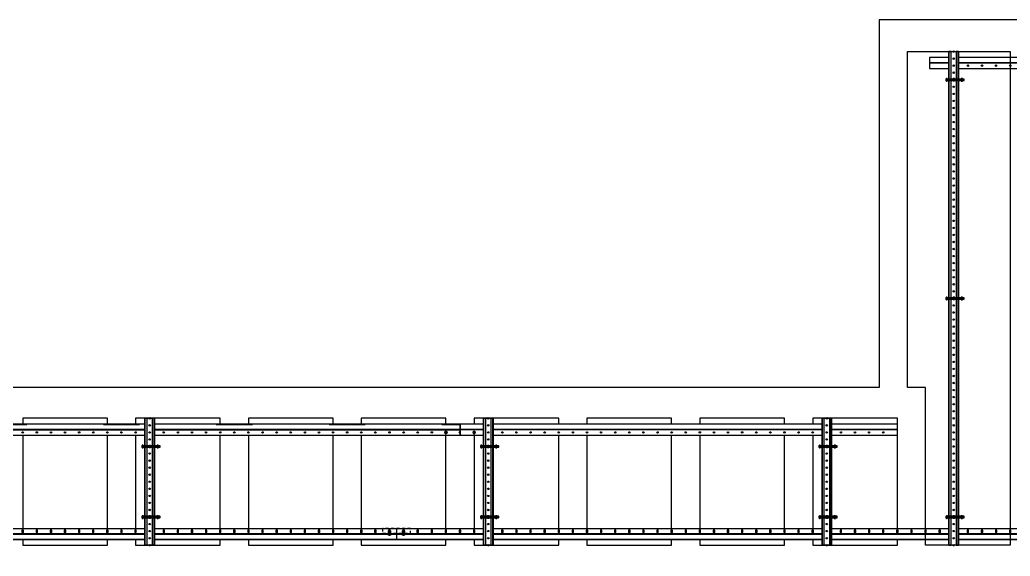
# Model space of a CAD drawing. Header units: millimetres. Extents: x -962357 to -591296, y -223672 to 59420.
# Drawn here: x -837740 to -834230, y -172058 to -170156 of the extents above; entities that cross this region are included whole.
import ezdxf

# ---------------------------------------------------------------- set-up
doc = ezdxf.new("R2010")
doc.units = ezdxf.units.MM
doc.linetypes.add('TA_HL_003.00000', pattern=[19.5, 10.65, -8.85])
for name, color, linetype in [('000 - H A T C H', 8, 'Continuous'), ('000 - WIPEOUT', 250, 'Continuous'), ('001 - ASCESSORIES', 251, 'Continuous'), ('A11_ALU.SOLID SHEET', 2, 'Continuous')]:
    doc.layers.add(name, color=color, linetype=linetype)
pattern_1 = [(110, (-0.5, 0), (-0.939693, -0.34202), []), (110, (-0.2012, 0.6409), (-0.939693, -0.34202), [1.25, -0.25, 0, -0.25])]

# ---------------------------------------------------------------- blocks, each defined once
blk = doc.blocks.new('*U4881')
at = {"color": 3}
for points in [[(-225, -650), (225, -650), (225, -950), (-225, -950)], [(-225, -1050), (225, -1050), (225, -1350), (-225, -1350)], [(-225, -1450), (225, -1450), (225, -1750), (-225, -1750)], [(-225, -1850), (225, -1850), (225, -2150), (-225, -2150)], [(-225, -2250), (225, -2250), (225, -2550), (-225, -2550)], [(-225, -2650), (225, -2650), (225, -2950), (-225, -2950)], [(-225, -3050), (225, -3050), (225, -3350), (-225, -3350)], [(-225, -3450), (225, -3450), (225, -3750), (-225, -3750)]]:
    blk.add_wipeout(points, dxfattribs=at).dxf.layer = '000 - WIPEOUT'
at = {"layer": 'A11_ALU.SOLID SHEET', "color": 0, "linetype": 'ByBlock'}
for points in [[(-225, -950), (225, -950), (225, -650), (-225, -650)], [(-225, -1350), (225, -1350), (225, -1050), (-225, -1050)], [(-225, -1750), (225, -1750), (225, -1450), (-225, -1450)], [(-225, -2150), (225, -2150), (225, -1850), (-225, -1850)], [(-225, -2550), (225, -2550), (225, -2250), (-225, -2250)], [(-225, -2950), (225, -2950), (225, -2650), (-225, -2650)], [(-225, -3350), (225, -3350), (225, -3050), (-225, -3050)], [(-225, -3750), (225, -3750), (225, -3450), (-225, -3450)]]:
    blk.add_lwpolyline(points, close=True, dxfattribs=at)
blk = doc.blocks.new('000 - ASSCESSORIES_FAMELINE_GALV.BRACKET_FITTING_Z-PROFILE_HR-02AA_TOP_VIEW')
blk.add_wipeout([(-1200, 39), (1200, 39), (1200, 0), (-1200, 0)]).dxf.layer = '000 - WIPEOUT'
at = {"layer": '001 - ASCESSORIES', "linetype": 'Continuous'}
for p, q in [((-1200, 39), (1200, 39)), ((-1200, 0), (1200, 0))]:
    blk.add_line(p, q, dxfattribs=at)
at = {"layer": '001 - ASCESSORIES', "color": 1, "linetype": 'ByBlock'}
for p, q in [((-1127.6, 20.2), (-1127.6, 19)), ((-1077.6, 20.2), (-1077.6, 19)), ((-1027.6, 20.2), (-1027.6, 19)), ((-977.6, 20.2), (-977.6, 19)), ((-927.6, 20.2), (-927.6, 19)), ((-877.6, 20.2), (-877.6, 19)), ((-827.6, 20.2), (-827.6, 19)), ((-777.6, 20.2), (-777.6, 19)), ((-727.6, 20.2), (-727.6, 19)), ((-677.6, 20.2), (-677.6, 19)), ((-627.6, 20.2), (-627.6, 19)), ((-577.6, 20.2), (-577.6, 19)), ((-527.6, 20.2), (-527.6, 19)), ((-477.6, 20.2), (-477.6, 19)), ((-427.6, 20.2), (-427.6, 19)), ((-377.6, 20.2), (-377.6, 19)), ((-327.6, 20.2), (-327.6, 19)), ((-277.6, 20.2), (-277.6, 19)), ((-227.6, 20.2), (-227.6, 19)), ((-177.6, 20.2), (-177.6, 19)), ((-127.6, 20.2), (-127.6, 19)), ((-77.6, 20.2), (-77.6, 19)), ((-27.6, 20.2), (-27.6, 19)), ((22.4, 20.2), (22.4, 19)), ((72.4, 20.2), (72.4, 19)), ((122.4, 20.2), (122.4, 19)), ((172.4, 20.2), (172.4, 19)), ((222.4, 20.2), (222.4, 19)), ((272.4, 20.2), (272.4, 19)), ((322.4, 20.2), (322.4, 19)), ((372.4, 20.2), (372.4, 19)), ((422.4, 20.2), (422.4, 19)), ((472.4, 20.2), (472.4, 19)), ((522.4, 20.2), (522.4, 19)), ((572.4, 20.2), (572.4, 19)), ((622.4, 20.2), (622.4, 19)), ((672.4, 20.2), (672.4, 19)), ((722.4, 20.2), (722.4, 19)), ((772.4, 20.2), (772.4, 19)), ((822.4, 20.2), (822.4, 19)), ((872.4, 20.2), (872.4, 19)), ((922.4, 20.2), (922.4, 19)), ((972.4, 20.2), (972.4, 19)), ((1022.4, 20.2), (1022.4, 19)), ((1072.4, 20.2), (1072.4, 19)), ((1122.4, 20.2), (1122.4, 19)), ((1172.4, 20.2), (1172.4, 19))]:
    blk.add_line(p, q, dxfattribs=at)
at = {"layer": '001 - ASCESSORIES', "color": 0, "linetype": 'ByBlock'}
blk.add_lwpolyline([(-1200, 39), (1200, 39), (1200, 19), (-1200, 19)], close=True, dxfattribs=at)
at = {"layer": '001 - ASCESSORIES', "color": 1, "linetype": 'ByBlock'}
for points in [[(-1200, 20.2), (-1177.6, 20.2), (-1177.6, 19), (-1200, 19)], [(-1177.6, 20.2), (-1172.4, 20.2), (-1172.4, 19), (-1177.6, 19)], [(-1127.6, 20.2), (-1172.4, 20.2), (-1172.4, 19), (-1127.6, 19)], [(-1127.6, 20.2), (-1122.4, 20.2), (-1122.4, 19), (-1127.6, 19)], [(-1077.6, 20.2), (-1122.4, 20.2), (-1122.4, 19), (-1077.6, 19)], [(-1077.6, 20.2), (-1072.4, 20.2), (-1072.4, 19), (-1077.6, 19)], [(-1027.6, 20.2), (-1072.4, 20.2), (-1072.4, 19), (-1027.6, 19)], [(-1027.6, 20.2), (-1022.4, 20.2), (-1022.4, 19), (-1027.6, 19)], [(-977.6, 20.2), (-1022.4, 20.2), (-1022.4, 19), (-977.6, 19)], [(-977.6, 20.2), (-972.4, 20.2), (-972.4, 19), (-977.6, 19)], [(-927.6, 20.2), (-972.4, 20.2), (-972.4, 19), (-927.6, 19)], [(-927.6, 20.2), (-922.4, 20.2), (-922.4, 19), (-927.6, 19)], [(-877.6, 20.2), (-922.4, 20.2), (-922.4, 19), (-877.6, 19)], [(-877.6, 20.2), (-872.4, 20.2), (-872.4, 19), (-877.6, 19)], [(-827.6, 20.2), (-872.4, 20.2), (-872.4, 19), (-827.6, 19)], [(-827.6, 20.2), (-822.4, 20.2), (-822.4, 19), (-827.6, 19)], [(-777.6, 20.2), (-822.4, 20.2), (-822.4, 19), (-777.6, 19)], [(-777.6, 20.2), (-772.4, 20.2), (-772.4, 19), (-777.6, 19)], [(-727.6, 20.2), (-772.4, 20.2), (-772.4, 19), (-727.6, 19)], [(-727.6, 20.2), (-722.4, 20.2), (-722.4, 19), (-727.6, 19)], [(-677.6, 20.2), (-722.4, 20.2), (-722.4, 19), (-677.6, 19)], [(-677.6, 20.2), (-672.4, 20.2), (-672.4, 19), (-677.6, 19)], [(-627.6, 20.2), (-672.4, 20.2), (-672.4, 19), (-627.6, 19)], [(-627.6, 20.2), (-622.4, 20.2), (-622.4, 19), (-627.6, 19)], [(-577.6, 20.2), (-622.4, 20.2), (-622.4, 19), (-577.6, 19)], [(-577.6, 20.2), (-572.4, 20.2), (-572.4, 19), (-577.6, 19)], [(-527.6, 20.2), (-572.4, 20.2), (-572.4, 19), (-527.6, 19)], [(-527.6, 20.2), (-522.4, 20.2), (-522.4, 19), (-527.6, 19)], [(-477.6, 20.2), (-522.4, 20.2), (-522.4, 19), (-477.6, 19)], [(-477.6, 20.2), (-472.4, 20.2), (-472.4, 19), (-477.6, 19)], [(-427.6, 20.2), (-472.4, 20.2), (-472.4, 19), (-427.6, 19)], [(-427.6, 20.2), (-422.4, 20.2), (-422.4, 19), (-427.6, 19)], [(-377.6, 20.2), (-422.4, 20.2), (-422.4, 19), (-377.6, 19)], [(-377.6, 20.2), (-372.4, 20.2), (-372.4, 19), (-377.6, 19)], [(-327.6, 20.2), (-372.4, 20.2), (-372.4, 19), (-327.6, 19)], [(-327.6, 20.2), (-322.4, 20.2), (-322.4, 19), (-327.6, 19)], [(-277.6, 20.2), (-322.4, 20.2), (-322.4, 19), (-277.6, 19)], [(-277.6, 20.2), (-272.4, 20.2), (-272.4, 19), (-277.6, 19)], [(-227.6, 20.2), (-272.4, 20.2), (-272.4, 19), (-227.6, 19)], [(-227.6, 20.2), (-222.4, 20.2), (-222.4, 19), (-227.6, 19)], [(-177.6, 20.2), (-222.4, 20.2), (-222.4, 19), (-177.6, 19)], [(-177.6, 20.2), (-172.4, 20.2), (-172.4, 19), (-177.6, 19)], [(-127.6, 20.2), (-172.4, 20.2), (-172.4, 19), (-127.6, 19)], [(-127.6, 20.2), (-122.4, 20.2), (-122.4, 19), (-127.6, 19)], [(-77.6, 20.2), (-122.4, 20.2), (-122.4, 19), (-77.6, 19)], [(-77.6, 20.2), (-72.4, 20.2), (-72.4, 19), (-77.6, 19)], [(-27.6, 20.2), (-72.4, 20.2), (-72.4, 19), (-27.6, 19)], [(-27.6, 20.2), (-22.4, 20.2), (-22.4, 19), (-27.6, 19)], [(22.4, 20.2), (-22.4, 20.2), (-22.4, 19), (22.4, 19)], [(22.4, 20.2), (27.6, 20.2), (27.6, 19), (22.4, 19)], [(72.4, 20.2), (27.6, 20.2), (27.6, 19), (72.4, 19)], [(72.4, 20.2), (77.6, 20.2), (77.6, 19), (72.4, 19)], [(122.4, 20.2), (77.6, 20.2), (77.6, 19), (122.4, 19)], [(122.4, 20.2), (127.6, 20.2), (127.6, 19), (122.4, 19)], [(172.4, 20.2), (127.6, 20.2), (127.6, 19), (172.4, 19)], [(172.4, 20.2), (177.6, 20.2), (177.6, 19), (172.4, 19)], [(222.4, 20.2), (177.6, 20.2), (177.6, 19), (222.4, 19)], [(222.4, 20.2), (227.6, 20.2), (227.6, 19), (222.4, 19)], [(272.4, 20.2), (227.6, 20.2), (227.6, 19), (272.4, 19)], [(272.4, 20.2), (277.6, 20.2), (277.6, 19), (272.4, 19)], [(322.4, 20.2), (277.6, 20.2), (277.6, 19), (322.4, 19)], [(322.4, 20.2), (327.6, 20.2), (327.6, 19), (322.4, 19)], [(372.4, 20.2), (327.6, 20.2), (327.6, 19), (372.4, 19)], [(372.4, 20.2), (377.6, 20.2), (377.6, 19), (372.4, 19)], [(422.4, 20.2), (377.6, 20.2), (377.6, 19), (422.4, 19)], [(422.4, 20.2), (427.6, 20.2), (427.6, 19), (422.4, 19)], [(472.4, 20.2), (427.6, 20.2), (427.6, 19), (472.4, 19)], [(472.4, 20.2), (477.6, 20.2), (477.6, 19), (472.4, 19)], [(522.4, 20.2), (477.6, 20.2), (477.6, 19), (522.4, 19)], [(522.4, 20.2), (527.6, 20.2), (527.6, 19), (522.4, 19)], [(572.4, 20.2), (527.6, 20.2), (527.6, 19), (572.4, 19)], [(572.4, 20.2), (577.6, 20.2), (577.6, 19), (572.4, 19)], [(622.4, 20.2), (577.6, 20.2), (577.6, 19), (622.4, 19)], [(622.4, 20.2), (627.6, 20.2), (627.6, 19), (622.4, 19)], [(672.4, 20.2), (627.6, 20.2), (627.6, 19), (672.4, 19)], [(672.4, 20.2), (677.6, 20.2), (677.6, 19), (672.4, 19)], [(722.4, 20.2), (677.6, 20.2), (677.6, 19), (722.4, 19)], [(722.4, 20.2), (727.6, 20.2), (727.6, 19), (722.4, 19)], [(772.4, 20.2), (727.6, 20.2), (727.6, 19), (772.4, 19)], [(772.4, 20.2), (777.6, 20.2), (777.6, 19), (772.4, 19)], [(822.4, 20.2), (777.6, 20.2), (777.6, 19), (822.4, 19)], [(822.4, 20.2), (827.6, 20.2), (827.6, 19), (822.4, 19)], [(872.4, 20.2), (827.6, 20.2), (827.6, 19), (872.4, 19)], [(872.4, 20.2), (877.6, 20.2), (877.6, 19), (872.4, 19)], [(922.4, 20.2), (877.6, 20.2), (877.6, 19), (922.4, 19)], [(922.4, 20.2), (927.6, 20.2), (927.6, 19), (922.4, 19)], [(972.4, 20.2), (927.6, 20.2), (927.6, 19), (972.4, 19)], [(972.4, 20.2), (977.6, 20.2), (977.6, 19), (972.4, 19)], [(1022.4, 20.2), (977.6, 20.2), (977.6, 19), (1022.4, 19)], [(1022.4, 20.2), (1027.6, 20.2), (1027.6, 19), (1022.4, 19)], [(1072.4, 20.2), (1027.6, 20.2), (1027.6, 19), (1072.4, 19)], [(1072.4, 20.2), (1077.6, 20.2), (1077.6, 19), (1072.4, 19)], [(1122.4, 20.2), (1077.6, 20.2), (1077.6, 19), (1122.4, 19)], [(1122.4, 20.2), (1127.6, 20.2), (1127.6, 19), (1122.4, 19)], [(1172.4, 20.2), (1127.6, 20.2), (1127.6, 19), (1172.4, 19)], [(1172.4, 20.2), (1177.6, 20.2), (1177.6, 19), (1172.4, 19)], [(1200, 20.2), (1177.6, 20.2), (1177.6, 19), (1200, 19)]]:
    blk.add_lwpolyline(points, close=True, dxfattribs=at)
at = {"layer": '001 - ASCESSORIES'}
blk.add_lwpolyline([(-1200, 19), (1200, 19), (1200, 0), (-1200, 0)], close=True, dxfattribs=at)
at = {"layer": '001 - ASCESSORIES', "color": 2}
blk.add_lwpolyline([(-1200, 1.2), (1200, 1.2), (1200, 0), (-1200, 0)], close=True, dxfattribs=at)
at = {"layer": '001 - ASCESSORIES'}
for points in [[(-1172.4, 26), (-1172.4, 32, 1), (-1177.6, 32), (-1177.6, 26, 1)], [(-1122.4, 26), (-1122.4, 32, 1), (-1127.6, 32), (-1127.6, 26, 1)], [(-1072.4, 26), (-1072.4, 32, 1), (-1077.6, 32), (-1077.6, 26, 1)], [(-1022.4, 26), (-1022.4, 32, 1), (-1027.6, 32), (-1027.6, 26, 1)], [(-972.4, 26), (-972.4, 32, 1), (-977.6, 32), (-977.6, 26, 1)], [(-922.4, 26), (-922.4, 32, 1), (-927.6, 32), (-927.6, 26, 1)], [(-872.4, 26), (-872.4, 32, 1), (-877.6, 32), (-877.6, 26, 1)], [(-822.4, 26), (-822.4, 32, 1), (-827.6, 32), (-827.6, 26, 1)], [(-772.4, 26), (-772.4, 32, 1), (-777.6, 32), (-777.6, 26, 1)], [(-722.4, 26), (-722.4, 32, 1), (-727.6, 32), (-727.6, 26, 1)], [(-672.4, 26), (-672.4, 32, 1), (-677.6, 32), (-677.6, 26, 1)], [(-622.4, 26), (-622.4, 32, 1), (-627.6, 32), (-627.6, 26, 1)], [(-572.4, 26), (-572.4, 32, 1), (-577.6, 32), (-577.6, 26, 1)], [(-522.4, 26), (-522.4, 32, 1), (-527.6, 32), (-527.6, 26, 1)], [(-472.4, 26), (-472.4, 32, 1), (-477.6, 32), (-477.6, 26, 1)], [(-422.4, 26), (-422.4, 32, 1), (-427.6, 32), (-427.6, 26, 1)], [(-372.4, 26), (-372.4, 32, 1), (-377.6, 32), (-377.6, 26, 1)], [(-322.4, 26), (-322.4, 32, 1), (-327.6, 32), (-327.6, 26, 1)], [(-272.4, 26), (-272.4, 32, 1), (-277.6, 32), (-277.6, 26, 1)], [(-222.4, 26), (-222.4, 32, 1), (-227.6, 32), (-227.6, 26, 1)], [(-172.4, 26), (-172.4, 32, 1), (-177.6, 32), (-177.6, 26, 1)], [(-122.4, 26), (-122.4, 32, 1), (-127.6, 32), (-127.6, 26, 1)], [(-72.4, 26), (-72.4, 32, 1), (-77.6, 32), (-77.6, 26, 1)], [(-22.4, 26), (-22.4, 32, 1), (-27.6, 32), (-27.6, 26, 1)], [(27.6, 26), (27.6, 32, 1), (22.4, 32), (22.4, 26, 1)], [(77.6, 26), (77.6, 32, 1), (72.4, 32), (72.4, 26, 1)], [(127.6, 26), (127.6, 32, 1), (122.4, 32), (122.4, 26, 1)], [(177.6, 26), (177.6, 32, 1), (172.4, 32), (172.4, 26, 1)], [(227.6, 26), (227.6, 32, 1), (222.4, 32), (222.4, 26, 1)], [(277.6, 26), (277.6, 32, 1), (272.4, 32), (272.4, 26, 1)], [(327.6, 26), (327.6, 32, 1), (322.4, 32), (322.4, 26, 1)], [(377.6, 26), (377.6, 32, 1), (372.4, 32), (372.4, 26, 1)], [(427.6, 26), (427.6, 32, 1), (422.4, 32), (422.4, 26, 1)], [(477.6, 26), (477.6, 32, 1), (472.4, 32), (472.4, 26, 1)], [(527.6, 26), (527.6, 32, 1), (522.4, 32), (522.4, 26, 1)], [(577.6, 26), (577.6, 32, 1), (572.4, 32), (572.4, 26, 1)], [(627.6, 26), (627.6, 32, 1), (622.4, 32), (622.4, 26, 1)], [(677.6, 26), (677.6, 32, 1), (672.4, 32), (672.4, 26, 1)], [(727.6, 26), (727.6, 32, 1), (722.4, 32), (722.4, 26, 1)], [(777.6, 26), (777.6, 32, 1), (772.4, 32), (772.4, 26, 1)], [(827.6, 26), (827.6, 32, 1), (822.4, 32), (822.4, 26, 1)], [(877.6, 26), (877.6, 32, 1), (872.4, 32), (872.4, 26, 1)], [(927.6, 26), (927.6, 32, 1), (922.4, 32), (922.4, 26, 1)], [(977.6, 26), (977.6, 32, 1), (972.4, 32), (972.4, 26, 1)], [(1027.6, 26), (1027.6, 32, 1), (1022.4, 32), (1022.4, 26, 1)], [(1077.6, 26), (1077.6, 32, 1), (1072.4, 32), (1072.4, 26, 1)], [(1127.6, 26), (1127.6, 32, 1), (1122.4, 32), (1122.4, 26, 1)], [(1177.6, 26), (1177.6, 32, 1), (1172.4, 32), (1172.4, 26, 1)]]:
    blk.add_lwpolyline(points, format="xyb", close=True, dxfattribs=at)
blk = doc.blocks.new('*U4662')
at = {"color": 1}
for p, q in [((-3.5, 4.5), (3.5, 4.5)), ((-3.5, 0), (3.5, 0))]:
    blk.add_line(p, q, dxfattribs=at)
at = {"color": 0}
for points in [[(-2.3, 4.2, 0.249893), (-4.6, 4.2), (-4.6, 0.3, 0.249893), (-2.3, 0.3)], [(2.3, 4.2, 0.062422), (0, 4.5, 0.062422), (-2.3, 4.2), (-2.3, 0.3, 0.061692), (0, 0, 0.061692), (2.3, 0.3)], [(4.6, 4.2, 0.249893), (2.3, 4.2), (2.3, 0.3, 0.249893), (4.6, 0.3)]]:
    blk.add_lwpolyline(points, format="xyb", close=True, dxfattribs=at)
blk = doc.blocks.new('*U4707')
at = {"layer": '000 - H A T C H'}
h = blk.add_hatch(color=250, dxfattribs=at)
h.dxf.hatch_style = 1
edge = h.paths.add_edge_path()
edge.add_line((0.3, 4.6), (4.2, 4.6))
edge.add_arc((2, 3.5), 2.45, 0, 28.0609, ccw=False)
edge.add_line((4.5, 3.5), (4.5, 0))
edge.add_arc((-4.9, 0), 9.36, -0.0239, 0.0239, ccw=False)
edge.add_line((4.5, 0), (4.5, 0))
edge.add_arc((-4.9, 0), 9.36, -0.0239, 0.0239, ccw=False)
edge.add_line((4.5, 0), (4.5, -3.5))
edge.add_arc((2, -3.5), 2.45, -28.0609, 0, ccw=False)
edge.add_line((4.2, -4.6), (0.3, -4.6))
edge.add_arc((2.5, -3.5), 2.45, 180, 208.0609, ccw=False)
edge.add_line((0, -3.5), (0, 3.5))
edge.add_arc((2.5, 3.5), 2.45, 151.9391, 180, ccw=False)
at = {"layer": '001 - ASCESSORIES', "color": 0, "rotation": 270}
blk.add_blockref('*U4662', (0, 0), dxfattribs=at)
blk = doc.blocks.new('*U4682')
at = {"color": 1}
for p, q in [((-3.5, 3.5), (3.5, 3.5)), ((-3.5, 0), (3.5, 0))]:
    blk.add_line(p, q, dxfattribs=at)
at = {"color": 0}
for points in [[(-2.3, 3.2, 0.249855), (-4.6, 3.2), (-4.6, 0.3, 0.249855), (-2.3, 0.3)], [(2.3, 3.2, 0.062432), (0, 3.5, 0.062432), (-2.3, 3.2), (-2.3, 0.3, 0.061701), (0, 0, 0.061701), (2.3, 0.3)], [(4.6, 3.2, 0.249855), (2.3, 3.2), (2.3, 0.3, 0.249855), (4.6, 0.3)]]:
    blk.add_lwpolyline(points, format="xyb", close=True, dxfattribs=at)
blk = doc.blocks.new('*U4688')
at = {"layer": '000 - H A T C H'}
h = blk.add_hatch(dxfattribs=at)
h.set_pattern_fill('ANSI35', color=8, scale=4, angle=65)
h.set_pattern_definition(pattern_1)
h.paths.add_polyline_path([(0, -2.5), (14.5, -2.5), (14.5, 2.5), (0, 2.5)])
at = {"color": 8}
blk.add_line((14.5, -2.5), (14.5, 2.5), dxfattribs=at)
at = {"color": 1}
blk.add_lwpolyline([(14.5, 2.5), (0, 2.5), (0, -2.5), (14.5, -2.5), (15, -2), (15, 2)], close=True, dxfattribs=at)
blk = doc.blocks.new('*U4699')
at = {"layer": '000 - H A T C H'}
h = blk.add_hatch(color=250, dxfattribs=at)
h.dxf.hatch_style = 1
edge = h.paths.add_edge_path()
edge.add_line((-0.3, -4.6), (-3.2, -4.6))
edge.add_arc((-1, -3.5), 2.45, 180, 208.0569, ccw=False)
edge.add_line((-3.5, -3.5), (-3.5, 0))
edge.add_arc((5.9, 0), 9.36, 179.9761, 180.0239, ccw=False)
edge.add_line((-3.5, 0), (-3.5, 0))
edge.add_arc((5.9, 0), 9.36, 179.9761, 180.0239, ccw=False)
edge.add_line((-3.5, 0), (-3.5, 3.5))
edge.add_arc((-1, 3.5), 2.45, 151.9431, 180, ccw=False)
edge.add_line((-3.2, 4.6), (-0.3, 4.6))
edge.add_arc((-2.5, 3.5), 2.45, 360, 388.0569, ccw=False)
edge.add_line((0, 3.5), (0, -3.5))
edge.add_arc((-2.5, -3.5), 2.45, 331.9431, 360, ccw=False)
blk.add_blockref('*U4688', (0, 0))
at = {"layer": '001 - ASCESSORIES', "rotation": 90}
blk.add_blockref('*U4682', (0, 0), dxfattribs=at)
blk = doc.blocks.new('000 - ASSCESSORIES_FAMELINE_GALV._SPICE-FOR_HR-02A_TOP_VIEW')
at = {"layer": '001 - ASCESSORIES', "color": 0, "linetype": 'ByBlock'}
blk.add_lwpolyline([(-50, 0), (50, 0), (50, 18.8), (-50, 18.8)], close=True, dxfattribs=at)
at = {"layer": '001 - ASCESSORIES', "linetype": 'ByBlock'}
blk.add_lwpolyline([(-50, 2), (50, 2), (50, 0), (-50, 0)], close=True, dxfattribs=at)
at = {"layer": '001 - ASCESSORIES', "color": 1}
for points in [[(-32.6, 2), (-17.4, 2), (-17.4, 0), (-32.6, 0)], [(22.4, 2), (27.6, 2), (27.6, 0), (22.4, 0)]]:
    blk.add_lwpolyline(points, close=True, dxfattribs=at)
blk = doc.blocks.new('*U4909')
at = {"layer": '001 - ASCESSORIES', "linetype": 'ByBlock', "rotation": 180}
blk.add_blockref('000 - ASSCESSORIES_FAMELINE_GALV.BRACKET_FITTING_Z-PROFILE_HR-02AA_TOP_VIEW', (1200, 39), dxfattribs=at)
blk.add_blockref('000 - ASSCESSORIES_FAMELINE_GALV.BRACKET_FITTING_Z-PROFILE_HR-02AA_TOP_VIEW', (3600, 39), dxfattribs=at)
at = {"layer": '001 - ASCESSORIES', "rotation": 270}
for name, p in [('*U4699', (2375, 20)), ('*U4707', (2375, 13.6))]:
    blk.add_blockref(name, p, dxfattribs=at)
at = {"layer": '001 - ASCESSORIES', "linetype": 'TA_HL_003.00000', "rotation": 180}
blk.add_blockref('000 - ASSCESSORIES_FAMELINE_GALV._SPICE-FOR_HR-02A_TOP_VIEW', (2400, 18.8), dxfattribs=at)
at = {"layer": '001 - ASCESSORIES', "rotation": 270}
for name, p in [('*U4699', (2425, 20)), ('*U4707', (2425, 13.6))]:
    blk.add_blockref(name, p, dxfattribs=at)
blk = doc.blocks.new('*U4910')
at = {"linetype": 'ByBlock'}
blk.add_wipeout([(2400, -39), (3936, -39), (3936, 0), (2400, 0)], dxfattribs=at).dxf.layer = '000 - WIPEOUT'
at = {"layer": '001 - ASCESSORIES', "color": 1, "linetype": 'ByBlock'}
blk.add_lwpolyline([(3936, 0), (2400, 0), (2400, -20), (3936, -20)], close=True, dxfattribs=at)
at = {"layer": '001 - ASCESSORIES', "linetype": 'ByBlock'}
blk.add_lwpolyline([(3936, -20), (2400, -20), (2400, -39), (3936, -39)], close=True, dxfattribs=at)
for centre in [(3650, -10), (3700, -10), (3750, -10), (3800, -10), (3850, -10)]:
    blk.add_circle(centre, 2.6, dxfattribs=at)
blk = doc.blocks.new('000 - ASSCESSORIES_FAMELINE_GALV.BRACKET_FITTING_Z-PROFILE_HR-02B_TOP_VIEW')
blk.add_wipeout([(-1200, 39), (1200, 39), (1200, 0), (-1200, 0)]).dxf.layer = '000 - WIPEOUT'
at = {"layer": '001 - ASCESSORIES', "linetype": 'ByBlock'}
blk.add_line((1200, 20.2), (-1200, 20.2), dxfattribs=at)
at = {"layer": '001 - ASCESSORIES'}
blk.add_line((1200, 19), (-1200, 19), dxfattribs=at)
at = {"layer": '001 - ASCESSORIES', "color": 0}
blk.add_lwpolyline([(-1200, 39), (-1200, 19), (1200, 19), (1200, 39)], close=True, dxfattribs=at)
at = {"layer": '001 - ASCESSORIES'}
blk.add_lwpolyline([(-1200, 19), (-1200, 0), (1200, 0), (1200, 19)], close=True, dxfattribs=at)
at = {"layer": '001 - ASCESSORIES', "color": 2}
for points in [[(-1200, 1.2), (-1200, 0), (-1135.9, 0), (-1135.9, 1.2)], [(-864.1, 1.2), (-864.1, 0), (-735.9, 0), (-735.9, 1.2)], [(-464.1, 1.2), (-464.1, 0), (-335.9, 0), (-335.9, 1.2)], [(-64.1, 1.2), (-64.1, 0), (64.1, 0), (64.1, 1.2)], [(335.9, 1.2), (335.9, 0), (464.1, 0), (464.1, 1.2)], [(735.9, 1.2), (735.9, 0), (864.1, 0), (864.1, 1.2)], [(1135.9, 1.2), (1135.9, 0), (1200, 0), (1200, 1.2)]]:
    blk.add_lwpolyline(points, close=True, dxfattribs=at)
at = {"layer": '001 - ASCESSORIES'}
for centre in [(-1150, 29), (-1100, 29), (-1050, 29), (-1000, 29), (-950, 29), (-900, 29), (-850, 29), (-800, 29), (-750, 29), (-700, 29), (-650, 29), (-600, 29), (-550, 29), (-500, 29), (-450, 29), (-400, 29), (-350, 29), (-300, 29), (-250, 29), (-200, 29), (-150, 29), (-100, 29), (-50, 29), (0, 29), (50, 29), (100, 29), (150, 29), (200, 29), (250, 29), (300, 29), (350, 29), (400, 29), (450, 29), (500, 29), (550, 29), (600, 29), (650, 29), (700, 29), (750, 29), (800, 29), (850, 29), (900, 29), (950, 29), (1000, 29), (1050, 29), (1100, 29), (1150, 29)]:
    blk.add_circle(centre, 2.6, dxfattribs=at)
for centre, start, end in [((-1200, 29), 270, 90), ((1200, 29), 90, 270)]:
    blk.add_arc(centre, 2.6, start, end, dxfattribs=at)
blk = doc.blocks.new('000 - ASSCESSORIES_FAMELINE_GALV._SPICE-FOR_HR-02B_TOP_VIEW')
at = {"layer": '001 - ASCESSORIES', "linetype": 'ByBlock'}
blk.add_lwpolyline([(-75, 6.8), (75, 6.8), (75, 8.8), (-75, 8.8)], close=True, dxfattribs=at)
at = {"layer": '001 - ASCESSORIES', "color": 0, "linetype": 'ByBlock'}
blk.add_lwpolyline([(-75, 8.8), (75, 8.8), (75, -10), (-75, -10)], close=True, dxfattribs=at)
at = {"layer": '001 - ASCESSORIES', "color": 1}
for points in [[(-57.6, 6.8), (-42.4, 6.8), (-42.4, 8.8), (-57.6, 8.8)], [(-2.6, 6.8), (2.6, 6.8), (2.6, 8.8), (-2.6, 8.8)], [(47.4, 6.8), (52.6, 6.8), (52.6, 8.8), (47.4, 8.8)]]:
    blk.add_lwpolyline(points, close=True, dxfattribs=at)
blk.add_lwpolyline([(-55, -2.6), (-45, -2.6, 1), (-45, 2.6), (-55, 2.6, 1)], format="xyb", close=True, dxfattribs=at)
at = {"layer": '001 - ASCESSORIES'}
for centre in [(0, 0), (50, 0)]:
    blk.add_circle(centre, 2.6, dxfattribs=at)
blk = doc.blocks.new('*U4659')
at = {"layer": '001 - ASCESSORIES', "color": 0, "linetype": 'ByBlock'}
blk.add_blockref('000 - ASSCESSORIES_FAMELINE_GALV._SPICE-FOR_HR-02B_TOP_VIEW', (0, 0), dxfattribs=at)
blk = doc.blocks.new('*U4663')
at = {"layer": '001 - ASCESSORIES', "color": 0}
blk.add_lwpolyline([(4.6, 0), (2.3, 4), (-2.3, 4), (-4.6, 0), (-2.3, -4), (2.3, -4)], close=True, dxfattribs=at)
at = {"layer": '001 - ASCESSORIES', "color": 8}
blk.add_circle((0, 0), 3.85, dxfattribs=at)
at = {"layer": '001 - ASCESSORIES', "color": 0}
blk.add_circle((0, 0), 2.6, dxfattribs=at)
blk = doc.blocks.new('*U4664')
at = {"layer": '000 - H A T C H'}
h = blk.add_hatch(color=250, dxfattribs=at)
h.dxf.hatch_style = 1
h.paths.add_polyline_path([(4, -2.3), (4, 2.3), (0, 4.6), (-4, 2.3), (-4, -2.3), (0, -4.6)])
h.paths.add_polyline_path([(0, -2.6, -1), (0, 2.6, -1)], flags=16)
at = {"layer": '001 - ASCESSORIES', "color": 0, "rotation": 270}
blk.add_blockref('*U4663', (0, 0), dxfattribs=at)
blk = doc.blocks.new('*U4911')
for p in [(-2450, -10), (-2350, -10)]:
    blk.add_blockref('*U4699', p)
at = {"layer": '001 - ASCESSORIES', "linetype": 'TA_HL_003.00000', "rotation": 180}
blk.add_blockref('*U4659', (-2400, -10), dxfattribs=at)
at = {"layer": '001 - ASCESSORIES', "color": 0, "linetype": 'ByBlock'}
blk.add_blockref('000 - ASSCESSORIES_FAMELINE_GALV.BRACKET_FITTING_Z-PROFILE_HR-02B_TOP_VIEW', (-1200, -39), dxfattribs=at)
at = {"layer": '001 - ASCESSORIES', "color": 1, "linetype": 'ByBlock'}
blk.add_circle((-2400, -10), 2.6, dxfattribs=at)
at = {"layer": '001 - ASCESSORIES'}
blk.add_blockref('*U4664', (-2350, -10), dxfattribs=at)
at = {"linetype": 'ByBlock'}
blk.add_wipeout([(-3950, -39), (-2400, -39), (-2400, 0), (-3950, 0)], dxfattribs=at).dxf.layer = '000 - WIPEOUT'
at = {"layer": '001 - ASCESSORIES', "color": 1, "linetype": 'ByBlock'}
blk.add_lwpolyline([(-2400, 0), (-3950, 0), (-3950, -20), (-2400, -20)], close=True, dxfattribs=at)
at = {"layer": '001 - ASCESSORIES', "linetype": 'ByBlock'}
blk.add_lwpolyline([(-2400, -20), (-3950, -20), (-3950, -39), (-2400, -39)], close=True, dxfattribs=at)
at = {"layer": '001 - ASCESSORIES', "color": 1, "linetype": 'ByBlock'}
for centre in [(-3900, -10), (-3850, -10), (-3800, -10), (-3750, -10), (-3700, -10), (-3650, -10), (-3600, -10), (-3550, -10), (-3500, -10), (-3450, -10), (-3400, -10), (-3350, -10), (-3300, -10), (-3250, -10), (-3200, -10), (-3150, -10), (-3100, -10), (-3050, -10), (-3000, -10), (-2950, -10), (-2900, -10), (-2850, -10), (-2800, -10), (-2750, -10), (-2700, -10), (-2650, -10), (-2600, -10), (-2550, -10), (-2500, -10), (-2450, -10)]:
    blk.add_circle(centre, 2.6, dxfattribs=at)
at = {"layer": '001 - ASCESSORIES'}
blk.add_blockref('*U4664', (-2450, -10), dxfattribs=at)
blk = doc.blocks.new('*U4934')
at = {"color": 6}
blk.add_wipeout([(225, -17), (-225, -17), (-225, 17), (225, 17)], dxfattribs=at).dxf.layer = '000 - WIPEOUT'
at = {"layer": '001 - ASCESSORIES', "color": 0, "linetype": 'ByBlock'}
for p, q in [((225, 15.8), (-225, 15.8)), ((225, -15.8), (-225, -15.8))]:
    blk.add_line(p, q, dxfattribs=at)
at = {"layer": '001 - ASCESSORIES', "color": 1}
blk.add_lwpolyline([(225, 17), (225, -17), (-225, -17), (-225, 17)], close=True, dxfattribs=at)
at = {"layer": '001 - ASCESSORIES', "color": 0, "linetype": 'ByBlock'}
for points in [[(-225, 17), (-225, 9), (225, 9), (225, 17)], [(-225, -9), (-225, -17), (225, -17), (225, -9)]]:
    blk.add_lwpolyline(points, close=True, dxfattribs=at)
at = {"layer": '001 - ASCESSORIES', "color": 1, "linetype": 'Continuous'}
for centre in [(-225, 0), (-200, 0), (-175, 0), (-150, 0), (-125, 0), (-100, 0), (-75, 0), (-50, 0), (-25, 0), (0, 0), (25, 0), (50, 0), (75, 0), (100, 0), (125, 0), (150, 0), (175, 0), (200, 0), (225, 0)]:
    blk.add_circle(centre, 2.6, dxfattribs=at)
blk = doc.blocks.new('*U4908')
at = {"color": 6}
blk.add_wipeout([(875, -17), (-875, -17), (-875, 17), (875, 17)], dxfattribs=at).dxf.layer = '000 - WIPEOUT'
at = {"layer": '001 - ASCESSORIES', "color": 0, "linetype": 'ByBlock'}
for p, q in [((875, 15.8), (-875, 15.8)), ((875, -15.8), (-875, -15.8))]:
    blk.add_line(p, q, dxfattribs=at)
at = {"layer": '001 - ASCESSORIES', "color": 1}
blk.add_lwpolyline([(875, 17), (875, -17), (-875, -17), (-875, 17)], close=True, dxfattribs=at)
at = {"layer": '001 - ASCESSORIES', "color": 0, "linetype": 'ByBlock'}
for points in [[(-875, 17), (-875, 9), (875, 9), (875, 17)], [(-875, -9), (-875, -17), (875, -17), (875, -9)]]:
    blk.add_lwpolyline(points, close=True, dxfattribs=at)
at = {"layer": '001 - ASCESSORIES', "color": 1, "linetype": 'Continuous'}
for centre in [(-875, 0), (-850, 0), (-825, 0), (-800, 0), (-775, 0), (-750, 0), (-725, 0), (-700, 0), (-675, 0), (-650, 0), (-625, 0), (-600, 0), (-575, 0), (-550, 0), (-525, 0), (-500, 0), (-475, 0), (-450, 0), (-425, 0), (-400, 0), (-375, 0), (-350, 0), (-325, 0), (-300, 0), (-275, 0), (-250, 0), (-225, 0), (-200, 0), (-175, 0), (-150, 0), (-125, 0), (-100, 0), (-75, 0), (-50, 0), (-25, 0), (0, 0), (25, 0), (50, 0), (75, 0), (100, 0), (125, 0), (150, 0), (175, 0), (200, 0), (225, 0), (250, 0), (275, 0), (300, 0), (325, 0), (350, 0), (375, 0), (400, 0), (425, 0), (450, 0), (475, 0), (500, 0), (525, 0), (550, 0), (575, 0), (600, 0), (625, 0), (650, 0), (675, 0), (700, 0), (725, 0), (750, 0), (775, 0), (800, 0), (825, 0), (850, 0), (875, 0)]:
    blk.add_circle(centre, 2.6, dxfattribs=at)
blk = doc.blocks.new('*U4696')
at = {"layer": '000 - H A T C H'}
h = blk.add_hatch(dxfattribs=at)
h.set_pattern_fill('ANSI35', color=8, scale=4, angle=65)
h.set_pattern_definition(pattern_1)
h.paths.add_polyline_path([(0, -2.5), (59.5, -2.5), (59.5, 2.5), (0, 2.5)])
at = {"color": 8}
blk.add_line((59.5, -2.5), (59.5, 2.5), dxfattribs=at)
at = {"color": 1}
blk.add_lwpolyline([(59.5, 2.5), (0, 2.5), (0, -2.5), (59.5, -2.5), (60, -2), (60, 2)], close=True, dxfattribs=at)
blk = doc.blocks.new('*U4748')
at = {"layer": '000 - H A T C H'}
h = blk.add_hatch(color=250, dxfattribs=at)
h.dxf.hatch_style = 1
edge = h.paths.add_edge_path()
edge.add_line((-0.3, -4.6), (-3.2, -4.6))
edge.add_arc((-1, -3.5), 2.45, 180, 208.0569, ccw=False)
edge.add_line((-3.5, -3.5), (-3.5, 0))
edge.add_arc((5.9, 0), 9.36, 179.9761, 180.0239, ccw=False)
edge.add_line((-3.5, 0), (-3.5, 0))
edge.add_arc((5.9, 0), 9.36, 179.9761, 180.0239, ccw=False)
edge.add_line((-3.5, 0), (-3.5, 3.5))
edge.add_arc((-1, 3.5), 2.45, 151.9431, 180, ccw=False)
edge.add_line((-3.2, 4.6), (-0.3, 4.6))
edge.add_arc((-2.5, 3.5), 2.45, 360, 388.0569, ccw=False)
edge.add_line((0, 3.5), (0, -3.5))
edge.add_arc((-2.5, -3.5), 2.45, 331.9431, 360, ccw=False)
blk.add_blockref('*U4696', (0, 0))
at = {"layer": '001 - ASCESSORIES', "rotation": 90}
blk.add_blockref('*U4682', (0, 0), dxfattribs=at)
blk = doc.blocks.new('*U4821')
at = {"layer": '001 - ASCESSORIES'}
blk.add_blockref('*U4748', (-23, 0), dxfattribs=at)
at = {"layer": '001 - ASCESSORIES', "color": 2}
for rotation in [90, 90, 270, 270]:
    blk.add_blockref('*U4664', (0, 0), dxfattribs=dict(at, rotation=rotation))
at = {"layer": '001 - ASCESSORIES', "color": 1}
blk.add_blockref('*U4707', (26.2, 0), dxfattribs=at)
blk = doc.blocks.new('*U4956')
blk.add_lwpolyline([(-90014.2, 5618), (-90014.2, 4315), (-97724.9, 4315), (-97724.9, 548), (-81222.6, 548), (-81222.6, 5618)], close=True)
at = {"layer": '001 - ASCESSORIES', "linetype": 'ByBlock', "rotation": 180}
blk.add_blockref('*U4910', (-85900, 5445.5), dxfattribs=at)
at = {"layer": 'A11_ALU.SOLID SHEET', "color": 0, "linetype": 'ByBlock', "rotation": 90}
blk.add_blockref('*U4881', (-93700, 3980.5), dxfattribs=at)
at = {"layer": '001 - ASCESSORIES', "linetype": 'ByBlock', "rotation": 180}
for name, p in [('*U4911', (-93900, 4145.5)), ('*U4909', (-89325, 3815))]:
    blk.add_blockref(name, p, dxfattribs=at)
at = {"layer": '001 - ASCESSORIES', "linetype": 'ByBlock', "rotation": 270}
for name, p in [('*U4908', (-89750, 4630.5)), ('*U4934', (-92600, 3980.5)), ('*U4934', (-91400, 3980.5)), ('*U4934', (-90200, 3980.5))]:
    blk.add_blockref(name, p, dxfattribs=at)
at = {"layer": 'A11_ALU.SOLID SHEET', "linetype": 'ByBlock'}
blk.add_lwpolyline([(-89850, 4315), (-89914.2, 4315), (-89914.2, 5505.5), (-89550, 5505.5), (-89550, 3755.5), (-89850, 3755.5)], close=True, dxfattribs=at)
at = {"layer": '001 - ASCESSORIES', "linetype": 'ByBlock'}
for p in [(-89750, 5405.5), (-89750, 4630.5), (-92600, 4105.5), (-91400, 4105.5), (-90200, 4105.5), (-92600, 3855.5), (-91400, 3855.5), (-90200, 3855.5), (-89750, 3855.5)]:
    blk.add_blockref('*U4821', p, dxfattribs=at)
blk = doc.blocks.new('*U710')
at = {"color": 3}
for points in [[(-225, -650), (225, -650), (225, -950), (-225, -950)], [(-225, -1050), (225, -1050), (225, -1350), (-225, -1350)], [(-225, -1450), (225, -1450), (225, -1750), (-225, -1750)], [(-225, -1850), (225, -1850), (225, -2150), (-225, -2150)], [(-225, -2250), (225, -2250), (225, -2550), (-225, -2550)], [(-225, -2650), (225, -2650), (225, -2950), (-225, -2950)], [(-225, -3050), (225, -3050), (225, -3350), (-225, -3350)], [(-225, -3450), (225, -3450), (225, -3750), (-225, -3750)]]:
    blk.add_wipeout(points, dxfattribs=at).dxf.layer = '000 - WIPEOUT'
at = {"layer": 'A11_ALU.SOLID SHEET', "color": 0, "linetype": 'ByBlock'}
for points in [[(-225, -950), (225, -950), (225, -650), (-225, -650)], [(-225, -1350), (225, -1350), (225, -1050), (-225, -1050)], [(-225, -1750), (225, -1750), (225, -1450), (-225, -1450)], [(-225, -2150), (225, -2150), (225, -1850), (-225, -1850)], [(-225, -2550), (225, -2550), (225, -2250), (-225, -2250)], [(-225, -2950), (225, -2950), (225, -2650), (-225, -2650)], [(-225, -3350), (225, -3350), (225, -3050), (-225, -3050)], [(-225, -3750), (225, -3750), (225, -3450), (-225, -3450)]]:
    blk.add_lwpolyline(points, close=True, dxfattribs=at)
blk = doc.blocks.new('*U349')
at = {"color": 1}
for p, q in [((-3.5, 4.5), (3.5, 4.5)), ((-3.5, 0), (3.5, 0))]:
    blk.add_line(p, q, dxfattribs=at)
at = {"color": 0}
for points in [[(-2.3, 4.2, 0.249893), (-4.6, 4.2), (-4.6, 0.3, 0.249893), (-2.3, 0.3)], [(2.3, 4.2, 0.062422), (0, 4.5, 0.062422), (-2.3, 4.2), (-2.3, 0.3, 0.061692), (0, 0, 0.061692), (2.3, 0.3)], [(4.6, 4.2, 0.249893), (2.3, 4.2), (2.3, 0.3, 0.249893), (4.6, 0.3)]]:
    blk.add_lwpolyline(points, format="xyb", close=True, dxfattribs=at)
blk = doc.blocks.new('*U667')
at = {"layer": '000 - H A T C H'}
h = blk.add_hatch(color=250, dxfattribs=at)
h.dxf.hatch_style = 1
edge = h.paths.add_edge_path()
edge.add_line((0.3, 4.6), (4.2, 4.6))
edge.add_arc((2, 3.5), 2.45, 0, 28.0609, ccw=False)
edge.add_line((4.5, 3.5), (4.5, 0))
edge.add_arc((-4.9, 0), 9.36, -0.0239, 0.0239, ccw=False)
edge.add_line((4.5, 0), (4.5, 0))
edge.add_arc((-4.9, 0), 9.36, -0.0239, 0.0239, ccw=False)
edge.add_line((4.5, 0), (4.5, -3.5))
edge.add_arc((2, -3.5), 2.45, -28.0609, 0, ccw=False)
edge.add_line((4.2, -4.6), (0.3, -4.6))
edge.add_arc((2.5, -3.5), 2.45, 180, 208.0609, ccw=False)
edge.add_line((0, -3.5), (0, 3.5))
edge.add_arc((2.5, 3.5), 2.45, 151.9391, 180, ccw=False)
at = {"layer": '001 - ASCESSORIES', "color": 0, "rotation": 270}
blk.add_blockref('*U349', (0, 0), dxfattribs=at)
blk = doc.blocks.new('*U351')
at = {"color": 1}
for p, q in [((-3.5, 3.5), (3.5, 3.5)), ((-3.5, 0), (3.5, 0))]:
    blk.add_line(p, q, dxfattribs=at)
at = {"color": 0}
for points in [[(-2.3, 3.2, 0.249855), (-4.6, 3.2), (-4.6, 0.3, 0.249855), (-2.3, 0.3)], [(2.3, 3.2, 0.062432), (0, 3.5, 0.062432), (-2.3, 3.2), (-2.3, 0.3, 0.061701), (0, 0, 0.061701), (2.3, 0.3)], [(4.6, 3.2, 0.249855), (2.3, 3.2), (2.3, 0.3, 0.249855), (4.6, 0.3)]]:
    blk.add_lwpolyline(points, format="xyb", close=True, dxfattribs=at)
blk = doc.blocks.new('*U357')
at = {"layer": '000 - H A T C H'}
h = blk.add_hatch(dxfattribs=at)
h.set_pattern_fill('ANSI35', color=8, scale=4, angle=65)
h.set_pattern_definition(pattern_1)
h.paths.add_polyline_path([(0, -2.5), (14.5, -2.5), (14.5, 2.5), (0, 2.5)])
at = {"color": 8}
blk.add_line((14.5, -2.5), (14.5, 2.5), dxfattribs=at)
at = {"color": 1}
blk.add_lwpolyline([(14.5, 2.5), (0, 2.5), (0, -2.5), (14.5, -2.5), (15, -2), (15, 2)], close=True, dxfattribs=at)
blk = doc.blocks.new('*U666')
at = {"layer": '000 - H A T C H'}
h = blk.add_hatch(color=250, dxfattribs=at)
h.dxf.hatch_style = 1
edge = h.paths.add_edge_path()
edge.add_line((-0.3, -4.6), (-3.2, -4.6))
edge.add_arc((-1, -3.5), 2.45, 180, 208.0569, ccw=False)
edge.add_line((-3.5, -3.5), (-3.5, 0))
edge.add_arc((5.9, 0), 9.36, 179.9761, 180.0239, ccw=False)
edge.add_line((-3.5, 0), (-3.5, 0))
edge.add_arc((5.9, 0), 9.36, 179.9761, 180.0239, ccw=False)
edge.add_line((-3.5, 0), (-3.5, 3.5))
edge.add_arc((-1, 3.5), 2.45, 151.9431, 180, ccw=False)
edge.add_line((-3.2, 4.6), (-0.3, 4.6))
edge.add_arc((-2.5, 3.5), 2.45, 360, 388.0569, ccw=False)
edge.add_line((0, 3.5), (0, -3.5))
edge.add_arc((-2.5, -3.5), 2.45, 331.9431, 360, ccw=False)
blk.add_blockref('*U357', (0, 0))
at = {"layer": '001 - ASCESSORIES', "rotation": 90}
blk.add_blockref('*U351', (0, 0), dxfattribs=at)
blk = doc.blocks.new('*U523')
at = {"layer": '001 - ASCESSORIES', "linetype": 'ByBlock', "rotation": 180}
blk.add_blockref('000 - ASSCESSORIES_FAMELINE_GALV.BRACKET_FITTING_Z-PROFILE_HR-02AA_TOP_VIEW', (1200, 39), dxfattribs=at)
blk.add_blockref('000 - ASSCESSORIES_FAMELINE_GALV.BRACKET_FITTING_Z-PROFILE_HR-02AA_TOP_VIEW', (3600, 39), dxfattribs=at)
at = {"layer": '001 - ASCESSORIES', "rotation": 270}
for name, p in [('*U666', (2375, 20)), ('*U667', (2375, 13.6))]:
    blk.add_blockref(name, p, dxfattribs=at)
at = {"layer": '001 - ASCESSORIES', "linetype": 'TA_HL_003.00000', "rotation": 180}
blk.add_blockref('000 - ASSCESSORIES_FAMELINE_GALV._SPICE-FOR_HR-02A_TOP_VIEW', (2400, 18.8), dxfattribs=at)
at = {"layer": '001 - ASCESSORIES', "rotation": 270}
for name, p in [('*U666', (2425, 20)), ('*U667', (2425, 13.6))]:
    blk.add_blockref(name, p, dxfattribs=at)
blk = doc.blocks.new('*U524')
at = {"linetype": 'ByBlock'}
blk.add_wipeout([(2400, -39), (3936, -39), (3936, 0), (2400, 0)], dxfattribs=at).dxf.layer = '000 - WIPEOUT'
at = {"layer": '001 - ASCESSORIES', "color": 1, "linetype": 'ByBlock'}
blk.add_lwpolyline([(3936, 0), (2400, 0), (2400, -20), (3936, -20)], close=True, dxfattribs=at)
at = {"layer": '001 - ASCESSORIES', "linetype": 'ByBlock'}
blk.add_lwpolyline([(3936, -20), (2400, -20), (2400, -39), (3936, -39)], close=True, dxfattribs=at)
for centre in [(3650, -10), (3700, -10), (3750, -10), (3800, -10), (3850, -10)]:
    blk.add_circle(centre, 2.6, dxfattribs=at)
blk = doc.blocks.new('*U670')
at = {"layer": '001 - ASCESSORIES', "color": 0, "linetype": 'ByBlock'}
blk.add_blockref('000 - ASSCESSORIES_FAMELINE_GALV._SPICE-FOR_HR-02B_TOP_VIEW', (0, 0), dxfattribs=at)
blk = doc.blocks.new('*U350')
at = {"layer": '001 - ASCESSORIES', "color": 0}
blk.add_lwpolyline([(4.6, 0), (2.3, 4), (-2.3, 4), (-4.6, 0), (-2.3, -4), (2.3, -4)], close=True, dxfattribs=at)
at = {"layer": '001 - ASCESSORIES', "color": 8}
blk.add_circle((0, 0), 3.85, dxfattribs=at)
at = {"layer": '001 - ASCESSORIES', "color": 0}
blk.add_circle((0, 0), 2.6, dxfattribs=at)
blk = doc.blocks.new('*U671')
at = {"layer": '000 - H A T C H'}
h = blk.add_hatch(color=250, dxfattribs=at)
h.dxf.hatch_style = 1
h.paths.add_polyline_path([(4, -2.3), (4, 2.3), (0, 4.6), (-4, 2.3), (-4, -2.3), (0, -4.6)])
h.paths.add_polyline_path([(0, -2.6, -1), (0, 2.6, -1)], flags=16)
at = {"layer": '001 - ASCESSORIES', "color": 0, "rotation": 270}
blk.add_blockref('*U350', (0, 0), dxfattribs=at)
blk = doc.blocks.new('*U525')
for p in [(-2450, -10), (-2350, -10)]:
    blk.add_blockref('*U666', p)
at = {"layer": '001 - ASCESSORIES', "linetype": 'TA_HL_003.00000', "rotation": 180}
blk.add_blockref('*U670', (-2400, -10), dxfattribs=at)
at = {"layer": '001 - ASCESSORIES', "color": 0, "linetype": 'ByBlock'}
blk.add_blockref('000 - ASSCESSORIES_FAMELINE_GALV.BRACKET_FITTING_Z-PROFILE_HR-02B_TOP_VIEW', (-1200, -39), dxfattribs=at)
at = {"layer": '001 - ASCESSORIES', "color": 1, "linetype": 'ByBlock'}
blk.add_circle((-2400, -10), 2.6, dxfattribs=at)
at = {"layer": '001 - ASCESSORIES'}
blk.add_blockref('*U671', (-2350, -10), dxfattribs=at)
at = {"linetype": 'ByBlock'}
blk.add_wipeout([(-3950, -39), (-2400, -39), (-2400, 0), (-3950, 0)], dxfattribs=at).dxf.layer = '000 - WIPEOUT'
at = {"layer": '001 - ASCESSORIES', "color": 1, "linetype": 'ByBlock'}
blk.add_lwpolyline([(-2400, 0), (-3950, 0), (-3950, -20), (-2400, -20)], close=True, dxfattribs=at)
at = {"layer": '001 - ASCESSORIES', "linetype": 'ByBlock'}
blk.add_lwpolyline([(-2400, -20), (-3950, -20), (-3950, -39), (-2400, -39)], close=True, dxfattribs=at)
at = {"layer": '001 - ASCESSORIES', "color": 1, "linetype": 'ByBlock'}
for centre in [(-3900, -10), (-3850, -10), (-3800, -10), (-3750, -10), (-3700, -10), (-3650, -10), (-3600, -10), (-3550, -10), (-3500, -10), (-3450, -10), (-3400, -10), (-3350, -10), (-3300, -10), (-3250, -10), (-3200, -10), (-3150, -10), (-3100, -10), (-3050, -10), (-3000, -10), (-2950, -10), (-2900, -10), (-2850, -10), (-2800, -10), (-2750, -10), (-2700, -10), (-2650, -10), (-2600, -10), (-2550, -10), (-2500, -10), (-2450, -10)]:
    blk.add_circle(centre, 2.6, dxfattribs=at)
at = {"layer": '001 - ASCESSORIES'}
blk.add_blockref('*U671', (-2450, -10), dxfattribs=at)
blk = doc.blocks.new('*U548')
at = {"color": 6}
blk.add_wipeout([(225, -17), (-225, -17), (-225, 17), (225, 17)], dxfattribs=at).dxf.layer = '000 - WIPEOUT'
at = {"layer": '001 - ASCESSORIES', "color": 0, "linetype": 'ByBlock'}
for p, q in [((225, 15.8), (-225, 15.8)), ((225, -15.8), (-225, -15.8))]:
    blk.add_line(p, q, dxfattribs=at)
at = {"layer": '001 - ASCESSORIES', "color": 1}
blk.add_lwpolyline([(225, 17), (225, -17), (-225, -17), (-225, 17)], close=True, dxfattribs=at)
at = {"layer": '001 - ASCESSORIES', "color": 0, "linetype": 'ByBlock'}
for points in [[(-225, 17), (-225, 9), (225, 9), (225, 17)], [(-225, -9), (-225, -17), (225, -17), (225, -9)]]:
    blk.add_lwpolyline(points, close=True, dxfattribs=at)
at = {"layer": '001 - ASCESSORIES', "color": 1, "linetype": 'Continuous'}
for centre in [(-225, 0), (-200, 0), (-175, 0), (-150, 0), (-125, 0), (-100, 0), (-75, 0), (-50, 0), (-25, 0), (0, 0), (25, 0), (50, 0), (75, 0), (100, 0), (125, 0), (150, 0), (175, 0), (200, 0), (225, 0)]:
    blk.add_circle(centre, 2.6, dxfattribs=at)
blk = doc.blocks.new('*U522')
at = {"color": 6}
blk.add_wipeout([(875, -17), (-875, -17), (-875, 17), (875, 17)], dxfattribs=at).dxf.layer = '000 - WIPEOUT'
at = {"layer": '001 - ASCESSORIES', "color": 0, "linetype": 'ByBlock'}
for p, q in [((875, 15.8), (-875, 15.8)), ((875, -15.8), (-875, -15.8))]:
    blk.add_line(p, q, dxfattribs=at)
at = {"layer": '001 - ASCESSORIES', "color": 1}
blk.add_lwpolyline([(875, 17), (875, -17), (-875, -17), (-875, 17)], close=True, dxfattribs=at)
at = {"layer": '001 - ASCESSORIES', "color": 0, "linetype": 'ByBlock'}
for points in [[(-875, 17), (-875, 9), (875, 9), (875, 17)], [(-875, -9), (-875, -17), (875, -17), (875, -9)]]:
    blk.add_lwpolyline(points, close=True, dxfattribs=at)
at = {"layer": '001 - ASCESSORIES', "color": 1, "linetype": 'Continuous'}
for centre in [(-875, 0), (-850, 0), (-825, 0), (-800, 0), (-775, 0), (-750, 0), (-725, 0), (-700, 0), (-675, 0), (-650, 0), (-625, 0), (-600, 0), (-575, 0), (-550, 0), (-525, 0), (-500, 0), (-475, 0), (-450, 0), (-425, 0), (-400, 0), (-375, 0), (-350, 0), (-325, 0), (-300, 0), (-275, 0), (-250, 0), (-225, 0), (-200, 0), (-175, 0), (-150, 0), (-125, 0), (-100, 0), (-75, 0), (-50, 0), (-25, 0), (0, 0), (25, 0), (50, 0), (75, 0), (100, 0), (125, 0), (150, 0), (175, 0), (200, 0), (225, 0), (250, 0), (275, 0), (300, 0), (325, 0), (350, 0), (375, 0), (400, 0), (425, 0), (450, 0), (475, 0), (500, 0), (525, 0), (550, 0), (575, 0), (600, 0), (625, 0), (650, 0), (675, 0), (700, 0), (725, 0), (750, 0), (775, 0), (800, 0), (825, 0), (850, 0), (875, 0)]:
    blk.add_circle(centre, 2.6, dxfattribs=at)
blk = doc.blocks.new('*U365')
at = {"layer": '000 - H A T C H'}
h = blk.add_hatch(dxfattribs=at)
h.set_pattern_fill('ANSI35', color=8, scale=4, angle=65)
h.set_pattern_definition(pattern_1)
h.paths.add_polyline_path([(0, -2.5), (59.5, -2.5), (59.5, 2.5), (0, 2.5)])
at = {"color": 8}
blk.add_line((59.5, -2.5), (59.5, 2.5), dxfattribs=at)
at = {"color": 1}
blk.add_lwpolyline([(59.5, 2.5), (0, 2.5), (0, -2.5), (59.5, -2.5), (60, -2), (60, 2)], close=True, dxfattribs=at)
blk = doc.blocks.new('*U583')
at = {"layer": '000 - H A T C H'}
h = blk.add_hatch(color=250, dxfattribs=at)
h.dxf.hatch_style = 1
edge = h.paths.add_edge_path()
edge.add_line((-0.3, -4.6), (-3.2, -4.6))
edge.add_arc((-1, -3.5), 2.45, 180, 208.0569, ccw=False)
edge.add_line((-3.5, -3.5), (-3.5, 0))
edge.add_arc((5.9, 0), 9.36, 179.9761, 180.0239, ccw=False)
edge.add_line((-3.5, 0), (-3.5, 0))
edge.add_arc((5.9, 0), 9.36, 179.9761, 180.0239, ccw=False)
edge.add_line((-3.5, 0), (-3.5, 3.5))
edge.add_arc((-1, 3.5), 2.45, 151.9431, 180, ccw=False)
edge.add_line((-3.2, 4.6), (-0.3, 4.6))
edge.add_arc((-2.5, 3.5), 2.45, 360, 388.0569, ccw=False)
edge.add_line((0, 3.5), (0, -3.5))
edge.add_arc((-2.5, -3.5), 2.45, 331.9431, 360, ccw=False)
blk.add_blockref('*U365', (0, 0))
at = {"layer": '001 - ASCESSORIES', "rotation": 90}
blk.add_blockref('*U351', (0, 0), dxfattribs=at)
blk = doc.blocks.new('*U686')
at = {"layer": '001 - ASCESSORIES'}
blk.add_blockref('*U583', (-23, 0), dxfattribs=at)
at = {"layer": '001 - ASCESSORIES', "color": 2}
for rotation in [90, 90, 270, 270]:
    blk.add_blockref('*U671', (0, 0), dxfattribs=dict(at, rotation=rotation))
at = {"layer": '001 - ASCESSORIES', "color": 1}
blk.add_blockref('*U667', (26.2, 0), dxfattribs=at)

msp = doc.modelspace()

# ---------------------------------------------------------------- block references
msp.add_blockref('*U4956', (-744680, -175774.4))

# ---------------------------------------------------------------- next in the draw order: linework, layer by layer
msp.add_lwpolyline([(-834694.2, -170156.4), (-834694.2, -171459.4), (-842404.9, -171459.4), (-842404.9, -175226.4), (-825902.6, -175226.4), (-825902.6, -170156.4)], close=True)

# ---------------------------------------------------------------- next in the draw order: block references
at = {"layer": '001 - ASCESSORIES', "linetype": 'ByBlock', "rotation": 180}
msp.add_blockref('*U524', (-830580, -170328.9), dxfattribs=at)
at = {"layer": 'A11_ALU.SOLID SHEET', "color": 0, "linetype": 'ByBlock', "rotation": 90}
msp.add_blockref('*U710', (-838380, -171793.9), dxfattribs=at)

# ---------------------------------------------------------------- next in the draw order: block references
at = {"layer": '001 - ASCESSORIES', "linetype": 'ByBlock', "rotation": 180}
for name, p in [('*U525', (-838580, -171628.9)), ('*U523', (-834005, -171959.2))]:
    msp.add_blockref(name, p, dxfattribs=at)

# ---------------------------------------------------------------- next in the draw order: block references
at = {"layer": '001 - ASCESSORIES', "linetype": 'ByBlock', "rotation": 270}
for name, p in [('*U522', (-834430, -171143.9)), ('*U548', (-837280, -171793.9)), ('*U548', (-836080, -171793.9)), ('*U548', (-834880, -171793.9))]:
    msp.add_blockref(name, p, dxfattribs=at)

# ---------------------------------------------------------------- next in the draw order: linework, layer by layer
at = {"layer": 'A11_ALU.SOLID SHEET', "linetype": 'ByBlock'}
msp.add_lwpolyline([(-834530, -171459.4), (-834594.2, -171459.4), (-834594.2, -170268.9), (-834230, -170268.9), (-834230, -172018.9), (-834530, -172018.9)], close=True, dxfattribs=at)

# ---------------------------------------------------------------- next in the draw order: block references
at = {"layer": '001 - ASCESSORIES', "linetype": 'ByBlock'}
for p in [(-834430, -170368.9), (-834430, -171143.9), (-837280, -171668.9), (-836080, -171668.9), (-834880, -171668.9), (-837280, -171918.9), (-836080, -171918.9), (-834880, -171918.9), (-834430, -171918.9)]:
    msp.add_blockref('*U686', p, dxfattribs=at)

doc.saveas('drawing.dxf')
